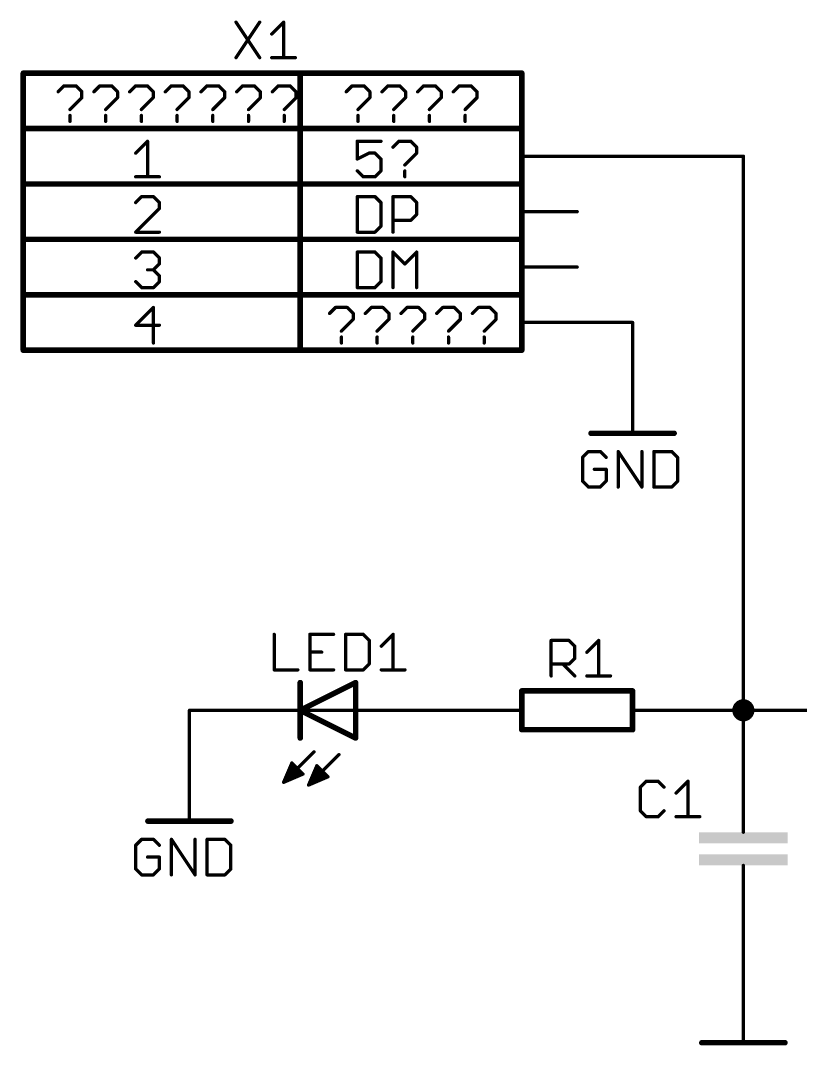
# Model space of a CAD drawing. Extents: x -173 to 61, y -47 to 113.
# Drawn here: x -172.85 to -137.08, y 65.91 to 112.9 of the extents above; entities that cross this region are included whole.
import ezdxf

# ---------------------------------------------------------------- set-up
doc = ezdxf.new("R2010")
doc.units = 0
for name, color, linetype in [('91', 94, 'CONTINUOUS'), ('94', 14, 'CONTINUOUS'), ('95', 251, 'CONTINUOUS'), ('96', 251, 'CONTINUOUS')]:
    doc.layers.add(name, color=color, linetype=linetype)

# ---------------------------------------------------------------- blocks, each defined once
blk = doc.blocks.new('RECT')
blk.add_solid([(-0.5, -0.5), (0.5, -0.5), (-0.5, 0.5), (0.5, 0.5)])

msp = doc.modelspace()

# ---------------------------------------------------------------- linework, layer by layer
at = {"layer": '91', "const_width": 0.1524}
for points in [[(-147.32, 106.68), (-139.7, 106.68)], [(-139.7, 106.68), (-139.7, 81.28)], [(-147.32, 99.06), (-144.78, 99.06)], [(-144.78, 99.06), (-144.78, 96.52)], [(-165.1, 81.28), (-165.1, 78.74)], [(-162.56, 81.28), (-165.1, 81.28)], [(-152.4, 81.28), (-154.94, 81.28)], [(-139.7, 81.28), (-142.24, 81.28)], [(-124.46, 81.28), (-139.7, 81.28)], [(-139.7, 81.28), (-139.7, 78.74)], [(-139.7, 71.12), (-139.7, 68.58)]]:
    msp.add_lwpolyline(points, dxfattribs=at)
at = {"layer": '91'}
for points, const_width in [([(-147.32, 106.7181, 1), (-147.32, 106.6419)], 0.0762), ([(-139.6619, 106.68, 1), (-139.7381, 106.68)], 0.0762), ([(-139.7, 106.6419, 1), (-139.7, 106.7181)], 0.0762), ([(-147.32, 99.0981, 1), (-147.32, 99.0219)], 0.0762), ([(-144.7419, 99.06, 1), (-144.8181, 99.06)], 0.0762), ([(-144.78, 99.0219, 1), (-144.78, 99.0981)], 0.0762), ([(-144.8181, 96.52, 1), (-144.7419, 96.52)], 0.0762), ([(-139.7, 81.026, 1), (-139.7, 81.534, 1), (-139.7, 81.026)], 0.508), ([(-165.0619, 81.28, 1), (-165.1381, 81.28)], 0.0762), ([(-165.1, 81.3181, 1), (-165.1, 81.2419)], 0.0762), ([(-162.56, 81.2419, 1), (-162.56, 81.3181)], 0.0762), ([(-154.94, 81.3181, 1), (-154.94, 81.2419)], 0.0762), ([(-152.4, 81.2419, 1), (-152.4, 81.3181)], 0.0762), ([(-142.24, 81.3181, 1), (-142.24, 81.2419)], 0.0762), ([(-139.7, 81.3181, 1), (-139.7, 81.2419)], 0.0762), ([(-139.6619, 81.28, 1), (-139.7381, 81.28)], 0.0762), ([(-139.7381, 81.28, 1), (-139.6619, 81.28)], 0.0762), ([(-139.7, 81.2419, 1), (-139.7, 81.3181)], 0.0762), ([(-165.1381, 78.74, 1), (-165.0619, 78.74)], 0.0762), ([(-139.7381, 78.74, 1), (-139.6619, 78.74)], 0.0762), ([(-139.6619, 71.12, 1), (-139.7381, 71.12)], 0.0762), ([(-139.7381, 68.58, 1), (-139.6619, 68.58)], 0.0762)]:
    msp.add_lwpolyline(points, format="xyb", dxfattribs=dict(at, const_width=const_width))
at = {"layer": '94'}
for points, const_width in [([(-160.02, 110.49), (-172.72, 110.49)], 0.254), ([(-172.72, 110.49), (-172.72, 107.95)], 0.254), ([(-149.86, 110.49), (-160.02, 110.49)], 0.254), ([(-160.02, 110.49), (-160.02, 97.79)], 0.254), ([(-149.86, 107.95), (-149.86, 110.49)], 0.254), ([(-172.72, 107.95), (-172.72, 105.41)], 0.254), ([(-149.86, 107.95), (-172.72, 107.95)], 0.254), ([(-149.86, 105.41), (-149.86, 107.95)], 0.254), ([(-147.32, 106.68), (-149.86, 106.68)], 0.1524), ([(-149.86, 105.41), (-172.72, 105.41)], 0.254), ([(-172.72, 105.41), (-172.72, 105.156)], 0.254), ([(-172.72, 105.156), (-172.72, 102.87)], 0.254), ([(-149.86, 102.87), (-149.86, 105.41)], 0.254), ([(-147.32, 104.14), (-149.86, 104.14)], 0.1524), ([(-172.72, 102.87), (-172.72, 100.33)], 0.254), ([(-149.86, 102.87), (-172.72, 102.87)], 0.254), ([(-149.86, 100.33), (-149.86, 102.87)], 0.254), ([(-147.32, 101.6), (-149.86, 101.6)], 0.1524), ([(-172.72, 100.33), (-172.72, 97.79)], 0.254), ([(-149.86, 100.33), (-172.72, 100.33)], 0.254), ([(-149.86, 97.79), (-149.86, 100.33)], 0.254), ([(-147.32, 99.06), (-149.86, 99.06)], 0.1524), ([(-172.72, 97.79), (-160.02, 97.79)], 0.254), ([(-160.02, 97.79), (-149.86, 97.79)], 0.254), ([(-144.78, 96.52), (-144.78, 93.98)], 0.1524), ([(-142.875, 93.98), (-146.685, 93.98)], 0.254), ([(-157.48, 82.55), (-160.02, 81.28)], 0.254), ([(-160.02, 82.55), (-160.02, 81.28)], 0.254), ([(-157.48, 82.55), (-157.48, 81.28)], 0.254), ([(-144.78, 82.169), (-149.86, 82.169)], 0.254), ([(-149.86, 80.391), (-149.86, 82.169)], 0.254), ([(-144.78, 80.391), (-144.78, 82.169)], 0.254), ([(-162.56, 81.28), (-160.02, 81.28)], 0.1524), ([(-160.02, 81.28), (-157.48, 80.01)], 0.254), ([(-160.02, 81.28), (-160.02, 80.01)], 0.254), ([(-157.48, 81.28), (-160.02, 81.28)], 0.1524), ([(-157.48, 81.28), (-157.48, 80.01)], 0.254), ([(-154.94, 81.28), (-157.48, 81.28)], 0.1524), ([(-152.4, 81.28), (-149.86, 81.28)], 0.1524), ([(-142.24, 81.28), (-144.78, 81.28)], 0.1524), ([(-149.86, 80.391), (-144.78, 80.391)], 0.254), ([(-159.385, 79.375), (-160.782, 77.978)], 0.1524), ([(-158.242, 79.248), (-159.639, 77.851)], 0.1524), ([(-165.1, 78.74), (-165.1, 76.2)], 0.1524), ([(-160.401, 78.867), (-160.782, 77.978)], 0.1524), ([(-160.528, 78.0869), (-160.528, 78.5707)], 0.1524), ([(-159.893, 78.359), (-160.401, 78.867)], 0.1524), ([(-160.3756, 78.1522), (-160.3756, 78.8416)], 0.1524), ([(-160.2232, 78.2175), (-160.2232, 78.6892)], 0.1524), ([(-160.0708, 78.2828), (-160.0708, 78.5368)], 0.1524), ([(-159.258, 78.74), (-159.639, 77.851)], 0.1524), ([(-159.3088, 77.9925), (-159.3088, 78.6215)], 0.1524), ([(-158.75, 78.232), (-159.258, 78.74)], 0.1524), ([(-159.1564, 78.0578), (-159.1564, 78.6384)], 0.1524), ([(-159.004, 78.1231), (-159.004, 78.486)], 0.1524), ([(-139.7, 78.74), (-139.7, 76.2)], 0.1524), ([(-160.782, 77.978), (-159.893, 78.359)], 0.1524), ([(-160.6804, 78.0215), (-160.6804, 78.2151)], 0.1524), ([(-159.9184, 78.3481), (-159.9184, 78.3844)], 0.1524), ([(-159.639, 77.851), (-158.75, 78.232)], 0.1524), ([(-159.4612, 77.9272), (-159.4612, 78.2659)], 0.1524), ([(-158.8516, 78.1885), (-158.8516, 78.3336)], 0.1524), ([(-159.6136, 77.8619), (-159.6136, 77.9103)], 0.1524), ([(-167.005, 76.2), (-163.195, 76.2)], 0.254), ([(-139.7, 76.2), (-139.7, 75.692)], 0.1524), ([(-139.7, 73.66), (-139.7, 74.168)], 0.1524), ([(-139.7, 71.12), (-139.7, 73.66)], 0.1524), ([(-139.7, 68.58), (-139.7, 66.04)], 0.1524), ([(-137.795, 66.04), (-141.605, 66.04)], 0.254)]:
    msp.add_lwpolyline(points, dxfattribs=dict(at, const_width=const_width))
for points, const_width in [([(-172.72, 110.5535, 1), (-172.72, 110.4265)], 0.127), ([(-172.6565, 110.49, 1), (-172.7835, 110.49)], 0.127), ([(-160.02, 110.5535, 1), (-160.02, 110.4265)], 0.127), ([(-159.9565, 110.49, 1), (-160.0835, 110.49)], 0.127), ([(-160.02, 110.4265, 1), (-160.02, 110.5535)], 0.127), ([(-149.7965, 110.49, 1), (-149.9235, 110.49)], 0.127), ([(-149.86, 110.4265, 1), (-149.86, 110.5535)], 0.127), ([(-172.6565, 107.95, 1), (-172.7835, 107.95)], 0.127), ([(-172.72, 108.0135, 1), (-172.72, 107.8865)], 0.127), ([(-172.7835, 107.95, 1), (-172.6565, 107.95)], 0.127), ([(-149.7965, 107.95, 1), (-149.9235, 107.95)], 0.127), ([(-149.9235, 107.95, 1), (-149.7965, 107.95)], 0.127), ([(-149.86, 107.8865, 1), (-149.86, 108.0135)], 0.127), ([(-149.86, 106.7181, 1), (-149.86, 106.6419)], 0.0762), ([(-147.32, 106.6419, 1), (-147.32, 106.7181)], 0.0762), ([(-172.72, 105.4735, 1), (-172.72, 105.3465)], 0.127), ([(-172.6565, 105.41, 1), (-172.7835, 105.41)], 0.127), ([(-172.7835, 105.41, 1), (-172.6565, 105.41)], 0.127), ([(-172.6565, 105.156, 1), (-172.7835, 105.156)], 0.127), ([(-149.7965, 105.41, 1), (-149.9235, 105.41)], 0.127), ([(-149.9235, 105.41, 1), (-149.7965, 105.41)], 0.127), ([(-149.86, 105.3465, 1), (-149.86, 105.4735)], 0.127), ([(-172.7835, 105.156, 1), (-172.6565, 105.156)], 0.127), ([(-149.86, 104.1781, 1), (-149.86, 104.1019)], 0.0762), ([(-147.32, 104.1019, 1), (-147.32, 104.1781)], 0.0762), ([(-172.6565, 102.87, 1), (-172.7835, 102.87)], 0.127), ([(-172.72, 102.9335, 1), (-172.72, 102.8065)], 0.127), ([(-172.7835, 102.87, 1), (-172.6565, 102.87)], 0.127), ([(-149.7965, 102.87, 1), (-149.9235, 102.87)], 0.127), ([(-149.9235, 102.87, 1), (-149.7965, 102.87)], 0.127), ([(-149.86, 102.8065, 1), (-149.86, 102.9335)], 0.127), ([(-149.86, 101.6381, 1), (-149.86, 101.5619)], 0.0762), ([(-147.32, 101.5619, 1), (-147.32, 101.6381)], 0.0762), ([(-172.6565, 100.33, 1), (-172.7835, 100.33)], 0.127), ([(-172.72, 100.3935, 1), (-172.72, 100.2665)], 0.127), ([(-172.7835, 100.33, 1), (-172.6565, 100.33)], 0.127), ([(-149.7965, 100.33, 1), (-149.9235, 100.33)], 0.127), ([(-149.9235, 100.33, 1), (-149.7965, 100.33)], 0.127), ([(-149.86, 100.2665, 1), (-149.86, 100.3935)], 0.127), ([(-149.86, 99.0981, 1), (-149.86, 99.0219)], 0.0762), ([(-147.32, 99.0219, 1), (-147.32, 99.0981)], 0.0762), ([(-172.72, 97.8535, 1), (-172.72, 97.7265)], 0.127), ([(-172.7835, 97.79, 1), (-172.6565, 97.79)], 0.127), ([(-160.02, 97.8535, 1), (-160.02, 97.7265)], 0.127), ([(-160.0835, 97.79, 1), (-159.9565, 97.79)], 0.127), ([(-160.02, 97.7265, 1), (-160.02, 97.8535)], 0.127), ([(-149.9235, 97.79, 1), (-149.7965, 97.79)], 0.127), ([(-149.86, 97.7265, 1), (-149.86, 97.8535)], 0.127), ([(-144.7419, 96.52, 1), (-144.8181, 96.52)], 0.0762), ([(-146.685, 94.0435, 1), (-146.685, 93.9165)], 0.127), ([(-144.8181, 93.98, 1), (-144.7419, 93.98)], 0.0762), ([(-142.875, 93.9165, 1), (-142.875, 94.0435)], 0.127), ([(-159.9565, 82.55, 1), (-160.0835, 82.55)], 0.127), ([(-157.4165, 82.55, 1), (-157.5435, 82.55)], 0.127), ([(-157.4516, 82.4932, 1), (-157.5084, 82.6068)], 0.127), ([(-149.86, 82.2325, 1), (-149.86, 82.1055)], 0.127), ([(-149.7965, 82.169, 1), (-149.9235, 82.169)], 0.127), ([(-144.7165, 82.169, 1), (-144.8435, 82.169)], 0.127), ([(-144.78, 82.1055, 1), (-144.78, 82.2325)], 0.127), ([(-162.56, 81.3181, 1), (-162.56, 81.2419)], 0.0762), ([(-159.9916, 81.3368, 1), (-160.0484, 81.2232)], 0.127), ([(-159.9565, 81.28, 1), (-160.0835, 81.28)], 0.127), ([(-160.0484, 81.3368, 1), (-159.9916, 81.2232)], 0.127), ([(-160.0835, 81.28, 1), (-159.9565, 81.28)], 0.127), ([(-160.02, 81.3181, 1), (-160.02, 81.2419)], 0.0762), ([(-160.02, 81.2419, 1), (-160.02, 81.3181)], 0.0762), ([(-157.4165, 81.28, 1), (-157.5435, 81.28)], 0.127), ([(-157.5435, 81.28, 1), (-157.4165, 81.28)], 0.127), ([(-157.48, 81.3181, 1), (-157.48, 81.2419)], 0.0762), ([(-157.48, 81.2419, 1), (-157.48, 81.3181)], 0.0762), ([(-154.94, 81.2419, 1), (-154.94, 81.3181)], 0.0762), ([(-152.4, 81.3181, 1), (-152.4, 81.2419)], 0.0762), ([(-149.86, 81.2419, 1), (-149.86, 81.3181)], 0.0762), ([(-144.78, 81.3181, 1), (-144.78, 81.2419)], 0.0762), ([(-142.24, 81.2419, 1), (-142.24, 81.3181)], 0.0762), ([(-149.86, 80.4545, 1), (-149.86, 80.3275)], 0.127), ([(-149.9235, 80.391, 1), (-149.7965, 80.391)], 0.127), ([(-144.8435, 80.391, 1), (-144.7165, 80.391)], 0.127), ([(-144.78, 80.3275, 1), (-144.78, 80.4545)], 0.127), ([(-160.0835, 80.01, 1), (-159.9565, 80.01)], 0.127), ([(-157.5435, 80.01, 1), (-157.4165, 80.01)], 0.127), ([(-157.5084, 79.9532, 1), (-157.4516, 80.0668)], 0.127), ([(-159.3581, 79.3481, 1), (-159.4119, 79.4019)], 0.0762), ([(-158.2151, 79.2211, 1), (-158.2689, 79.2749)], 0.0762), ([(-165.0619, 78.74, 1), (-165.1381, 78.74)], 0.0762), ([(-160.4899, 78.5707, 1), (-160.5661, 78.5707)], 0.0762), ([(-160.3741, 78.8939, 1), (-160.4279, 78.8401)], 0.0762), ([(-160.366, 78.852, 1), (-160.436, 78.882)], 0.0762), ([(-160.3375, 78.8416, 1), (-160.4137, 78.8416)], 0.0762), ([(-160.1851, 78.6892, 1), (-160.2613, 78.6892)], 0.0762), ([(-160.0327, 78.5368, 1), (-160.1089, 78.5368)], 0.0762), ([(-159.2707, 78.6215, 1), (-159.3469, 78.6215)], 0.0762), ([(-159.2311, 78.7669, 1), (-159.2849, 78.7131)], 0.0762), ([(-159.223, 78.725, 1), (-159.293, 78.755)], 0.0762), ([(-159.1183, 78.6384, 1), (-159.1945, 78.6384)], 0.0762), ([(-158.9659, 78.486, 1), (-159.0421, 78.486)], 0.0762), ([(-139.6619, 78.74, 1), (-139.7381, 78.74)], 0.0762), ([(-160.797, 78.013, 1), (-160.767, 77.943)], 0.0762), ([(-160.817, 77.993, 1), (-160.747, 77.963)], 0.0762), ([(-160.8089, 78.0049, 1), (-160.7551, 77.9511)], 0.0762), ([(-160.6423, 78.2151, 1), (-160.7185, 78.2151)], 0.0762), ([(-160.7185, 78.0215, 1), (-160.6423, 78.0215)], 0.0762), ([(-160.5661, 78.0869, 1), (-160.4899, 78.0869)], 0.0762), ([(-160.4137, 78.1522, 1), (-160.3375, 78.1522)], 0.0762), ([(-160.2613, 78.2175, 1), (-160.1851, 78.2175)], 0.0762), ([(-160.1089, 78.2828, 1), (-160.0327, 78.2828)], 0.0762), ([(-159.8803, 78.3844, 1), (-159.9565, 78.3844)], 0.0762), ([(-159.9565, 78.3481, 1), (-159.8803, 78.3481)], 0.0762), ([(-159.9199, 78.3321, 1), (-159.8661, 78.3859)], 0.0762), ([(-159.878, 78.324, 1), (-159.908, 78.394)], 0.0762), ([(-159.4231, 78.2659, 1), (-159.4993, 78.2659)], 0.0762), ([(-159.3469, 77.9925, 1), (-159.2707, 77.9925)], 0.0762), ([(-159.1945, 78.0578, 1), (-159.1183, 78.0578)], 0.0762), ([(-159.0421, 78.1231, 1), (-158.9659, 78.1231)], 0.0762), ([(-158.8135, 78.3336, 1), (-158.8897, 78.3336)], 0.0762), ([(-158.8897, 78.1885, 1), (-158.8135, 78.1885)], 0.0762), ([(-158.7769, 78.2051, 1), (-158.7231, 78.2589)], 0.0762), ([(-158.735, 78.197, 1), (-158.765, 78.267)], 0.0762), ([(-159.654, 77.886, 1), (-159.624, 77.816)], 0.0762), ([(-159.674, 77.866, 1), (-159.604, 77.836)], 0.0762), ([(-159.6659, 77.8779, 1), (-159.6121, 77.8241)], 0.0762), ([(-159.5755, 77.9103, 1), (-159.6517, 77.9103)], 0.0762), ([(-159.6517, 77.8619, 1), (-159.5755, 77.8619)], 0.0762), ([(-159.4993, 77.9272, 1), (-159.4231, 77.9272)], 0.0762), ([(-167.005, 76.2635, 1), (-167.005, 76.1365)], 0.127), ([(-165.1381, 76.2, 1), (-165.0619, 76.2)], 0.0762), ([(-163.195, 76.1365, 1), (-163.195, 76.2635)], 0.127), ([(-139.6619, 76.2, 1), (-139.7381, 76.2)], 0.0762), ([(-139.7381, 76.2, 1), (-139.6619, 76.2)], 0.0762), ([(-139.7381, 75.692, 1), (-139.6619, 75.692)], 0.0762), ([(-139.6619, 74.168, 1), (-139.7381, 74.168)], 0.0762), ([(-139.6619, 73.66, 1), (-139.7381, 73.66)], 0.0762), ([(-139.7381, 73.66, 1), (-139.6619, 73.66)], 0.0762), ([(-139.7381, 71.12, 1), (-139.6619, 71.12)], 0.0762), ([(-139.6619, 68.58, 1), (-139.7381, 68.58)], 0.0762), ([(-141.605, 66.1035, 1), (-141.605, 65.9765)], 0.127), ([(-139.7381, 66.04, 1), (-139.6619, 66.04)], 0.0762), ([(-137.795, 65.9765, 1), (-137.795, 66.1035)], 0.127)]:
    msp.add_lwpolyline(points, format="xyb", dxfattribs=dict(at, const_width=const_width))
at = {"layer": '95', "const_width": 0.1524}
for points in [[(-162.9641, 112.8282), (-161.8795, 111.2012)], [(-161.8795, 112.8282), (-162.9641, 111.2012)], [(-161.327, 112.2859), (-160.7846, 112.8282)], [(-160.7846, 112.8282), (-160.7846, 111.2012)], [(-161.327, 111.2012), (-160.2423, 111.2012)], [(-171.1198, 109.636), (-170.8486, 109.9072)], [(-170.8486, 109.9072), (-170.3063, 109.9072)], [(-170.3063, 109.9072), (-170.0351, 109.636)], [(-169.4826, 109.636), (-169.2115, 109.9072)], [(-169.2115, 109.9072), (-168.6692, 109.9072)], [(-168.6692, 109.9072), (-168.398, 109.636)], [(-167.8455, 109.636), (-167.5743, 109.9072)], [(-167.5743, 109.9072), (-167.032, 109.9072)], [(-167.032, 109.9072), (-166.7608, 109.636)], [(-166.2083, 109.636), (-165.9372, 109.9072)], [(-165.9372, 109.9072), (-165.3948, 109.9072)], [(-165.3948, 109.9072), (-165.1237, 109.636)], [(-164.5712, 109.636), (-164.3, 109.9072)], [(-164.3, 109.9072), (-163.7577, 109.9072)], [(-163.7577, 109.9072), (-163.4865, 109.636)], [(-162.934, 109.636), (-162.6629, 109.9072)], [(-162.6629, 109.9072), (-162.1205, 109.9072)], [(-162.1205, 109.9072), (-161.8494, 109.636)], [(-161.2969, 109.636), (-161.0257, 109.9072)], [(-161.0257, 109.9072), (-160.4834, 109.9072)], [(-160.4834, 109.9072), (-160.2122, 109.636)], [(-157.9118, 109.636), (-157.6406, 109.9072)], [(-157.6406, 109.9072), (-157.0983, 109.9072)], [(-157.0983, 109.9072), (-156.8271, 109.636)], [(-156.2746, 109.636), (-156.0035, 109.9072)], [(-156.0035, 109.9072), (-155.4612, 109.9072)], [(-155.4612, 109.9072), (-155.19, 109.636)], [(-154.6375, 109.636), (-154.3663, 109.9072)], [(-154.3663, 109.9072), (-153.824, 109.9072)], [(-153.824, 109.9072), (-153.5528, 109.636)], [(-153.0003, 109.636), (-152.7292, 109.9072)], [(-152.7292, 109.9072), (-152.1868, 109.9072)], [(-152.1868, 109.9072), (-151.9157, 109.636)], [(-170.0351, 109.636), (-170.0351, 109.3649)], [(-168.398, 109.636), (-168.398, 109.3649)], [(-166.7608, 109.636), (-166.7608, 109.3649)], [(-165.1237, 109.636), (-165.1237, 109.3649)], [(-163.4865, 109.636), (-163.4865, 109.3649)], [(-161.8494, 109.636), (-161.8494, 109.3649)], [(-160.2122, 109.636), (-160.2122, 109.3649)], [(-156.8271, 109.636), (-156.8271, 109.3649)], [(-155.19, 109.636), (-155.19, 109.3649)], [(-153.5528, 109.636), (-153.5528, 109.3649)], [(-151.9157, 109.636), (-151.9157, 109.3649)], [(-170.0351, 109.3649), (-170.5775, 108.8225)], [(-168.398, 109.3649), (-168.9403, 108.8225)], [(-166.7608, 109.3649), (-167.3032, 108.8225)], [(-165.1237, 109.3649), (-165.666, 108.8225)], [(-163.4865, 109.3649), (-164.0288, 108.8225)], [(-161.8494, 109.3649), (-162.3917, 108.8225)], [(-160.2122, 109.3649), (-160.7545, 108.8225)], [(-156.8271, 109.3649), (-157.3695, 108.8225)], [(-155.19, 109.3649), (-155.7323, 108.8225)], [(-153.5528, 109.3649), (-154.0952, 108.8225)], [(-151.9157, 109.3649), (-152.458, 108.8225)], [(-170.5775, 108.5514), (-170.5775, 108.2802)], [(-168.9403, 108.5514), (-168.9403, 108.2802)], [(-167.3032, 108.5514), (-167.3032, 108.2802)], [(-165.666, 108.5514), (-165.666, 108.2802)], [(-164.0288, 108.5514), (-164.0288, 108.2802)], [(-162.3917, 108.5514), (-162.3917, 108.2802)], [(-160.7545, 108.5514), (-160.7545, 108.2802)], [(-157.3695, 108.5514), (-157.3695, 108.2802)], [(-155.7323, 108.5514), (-155.7323, 108.2802)], [(-154.0952, 108.5514), (-154.0952, 108.2802)], [(-152.458, 108.5514), (-152.458, 108.2802)], [(-167.5638, 106.8249), (-167.0215, 107.3672)], [(-167.0215, 107.3672), (-167.0215, 105.7402)], [(-156.3191, 107.3672), (-157.4038, 107.3672)], [(-157.4038, 107.3672), (-157.4038, 106.5537)], [(-155.7666, 107.096), (-155.4955, 107.3672)], [(-155.4955, 107.3672), (-154.9531, 107.3672)], [(-154.9531, 107.3672), (-154.682, 107.096)], [(-154.682, 107.096), (-154.682, 106.8249)], [(-157.4038, 106.5537), (-156.8615, 106.8249)], [(-156.8615, 106.8249), (-156.5903, 106.8249)], [(-156.5903, 106.8249), (-156.3191, 106.5537)], [(-154.682, 106.8249), (-155.2243, 106.2825)], [(-156.3191, 106.5537), (-156.3191, 106.0114)], [(-167.5638, 105.7402), (-166.4791, 105.7402)], [(-157.1326, 105.7402), (-157.4038, 106.0114)], [(-156.5903, 105.7402), (-157.1326, 105.7402)], [(-156.3191, 106.0114), (-156.5903, 105.7402)], [(-155.2243, 106.0114), (-155.2243, 105.7402)], [(-167.2926, 104.8272), (-167.5638, 104.556)], [(-166.7503, 104.8272), (-167.2926, 104.8272)], [(-166.4791, 104.556), (-166.7503, 104.8272)], [(-157.4038, 104.8272), (-157.4038, 103.2002)], [(-156.5903, 104.8272), (-157.4038, 104.8272)], [(-156.3191, 104.556), (-156.5903, 104.8272)], [(-155.7666, 103.2002), (-155.7666, 104.8272)], [(-155.7666, 104.8272), (-154.9531, 104.8272)], [(-154.9531, 104.8272), (-154.682, 104.556)], [(-167.5638, 103.2002), (-166.4791, 104.2849)], [(-166.4791, 104.2849), (-166.4791, 104.556)], [(-156.3191, 103.4714), (-156.3191, 104.556)], [(-154.682, 104.556), (-154.682, 104.0137)], [(-154.682, 104.0137), (-154.9531, 103.7425)], [(-156.5903, 103.2002), (-156.3191, 103.4714)], [(-154.9531, 103.7425), (-155.7666, 103.7425)], [(-166.4791, 103.2002), (-167.5638, 103.2002)], [(-157.4038, 103.2002), (-156.5903, 103.2002)], [(-167.5638, 102.016), (-167.2926, 102.2872)], [(-167.2926, 102.2872), (-166.7503, 102.2872)], [(-166.7503, 102.2872), (-166.4791, 102.016)], [(-166.4791, 102.016), (-166.4791, 101.7449)], [(-157.4038, 102.2872), (-157.4038, 100.6602)], [(-156.5903, 102.2872), (-157.4038, 102.2872)], [(-156.3191, 102.016), (-156.5903, 102.2872)], [(-156.3191, 100.9314), (-156.3191, 102.016)], [(-155.7666, 100.6602), (-155.7666, 102.2872)], [(-155.7666, 102.2872), (-155.2243, 101.7449)], [(-155.2243, 101.7449), (-154.682, 102.2872)], [(-154.682, 102.2872), (-154.682, 100.6602)], [(-166.7503, 101.4737), (-167.0215, 101.4737)], [(-166.4791, 101.7449), (-166.7503, 101.4737)], [(-166.7503, 101.4737), (-166.4791, 101.2025)], [(-166.4791, 101.2025), (-166.4791, 100.9314)], [(-167.2926, 100.6602), (-167.5638, 100.9314)], [(-166.7503, 100.6602), (-167.2926, 100.6602)], [(-166.4791, 100.9314), (-166.7503, 100.6602)], [(-157.4038, 100.6602), (-156.5903, 100.6602)], [(-156.5903, 100.6602), (-156.3191, 100.9314)], [(-166.7503, 99.7472), (-167.5638, 98.9337)], [(-166.7503, 98.1202), (-166.7503, 99.7472)], [(-158.6738, 99.476), (-158.4026, 99.7472)], [(-158.4026, 99.7472), (-157.8603, 99.7472)], [(-157.8603, 99.7472), (-157.5891, 99.476)], [(-157.0366, 99.476), (-156.7655, 99.7472)], [(-156.7655, 99.7472), (-156.2232, 99.7472)], [(-156.2232, 99.7472), (-155.952, 99.476)], [(-155.3995, 99.476), (-155.1283, 99.7472)], [(-155.1283, 99.7472), (-154.586, 99.7472)], [(-154.586, 99.7472), (-154.3148, 99.476)], [(-153.7623, 99.476), (-153.4912, 99.7472)], [(-153.4912, 99.7472), (-152.9488, 99.7472)], [(-152.9488, 99.7472), (-152.6777, 99.476)], [(-152.1252, 99.476), (-151.854, 99.7472)], [(-151.854, 99.7472), (-151.3117, 99.7472)], [(-151.3117, 99.7472), (-151.0405, 99.476)], [(-157.5891, 99.2049), (-158.1315, 98.6625)], [(-157.5891, 99.476), (-157.5891, 99.2049)], [(-155.952, 99.2049), (-156.4943, 98.6625)], [(-155.952, 99.476), (-155.952, 99.2049)], [(-154.3148, 99.2049), (-154.8572, 98.6625)], [(-154.3148, 99.476), (-154.3148, 99.2049)], [(-152.6777, 99.2049), (-153.22, 98.6625)], [(-152.6777, 99.476), (-152.6777, 99.2049)], [(-151.0405, 99.2049), (-151.5828, 98.6625)], [(-151.0405, 99.476), (-151.0405, 99.2049)], [(-167.5638, 98.9337), (-166.4791, 98.9337)], [(-158.1315, 98.3914), (-158.1315, 98.1202)], [(-156.4943, 98.3914), (-156.4943, 98.1202)], [(-154.8572, 98.3914), (-154.8572, 98.1202)], [(-153.22, 98.3914), (-153.22, 98.1202)], [(-151.5828, 98.3914), (-151.5828, 98.1202)], [(-161.2138, 84.7612), (-161.2138, 83.1342)], [(-158.492, 84.7612), (-159.5766, 84.7612)], [(-159.5766, 84.7612), (-159.5766, 83.1342)], [(-157.9395, 84.7612), (-157.9395, 83.1342)], [(-157.126, 84.7612), (-157.9395, 84.7612)], [(-156.8548, 84.49), (-157.126, 84.7612)], [(-156.3023, 84.2189), (-155.76, 84.7612)], [(-155.76, 84.7612), (-155.76, 83.1342)], [(-156.8548, 83.4054), (-156.8548, 84.49)], [(-148.5138, 82.8548), (-148.5138, 84.4818)], [(-148.5138, 84.4818), (-147.7003, 84.4818)], [(-147.7003, 84.4818), (-147.4291, 84.2106)], [(-147.4291, 84.2106), (-147.4291, 83.6683)], [(-146.8766, 83.9395), (-146.3343, 84.4818)], [(-146.3343, 84.4818), (-146.3343, 82.8548)], [(-159.5766, 83.9477), (-159.0343, 83.9477)], [(-147.4291, 83.6683), (-147.7003, 83.3971)], [(-161.2138, 83.1342), (-160.1291, 83.1342)], [(-159.5766, 83.1342), (-158.492, 83.1342)], [(-157.9395, 83.1342), (-157.126, 83.1342)], [(-157.126, 83.1342), (-156.8548, 83.4054)], [(-156.3023, 83.1342), (-155.2177, 83.1342)], [(-147.7003, 83.3971), (-148.5138, 83.3971)], [(-147.9715, 83.3971), (-147.4291, 82.8548)], [(-146.8766, 82.8548), (-145.792, 82.8548)], [(-144.151, 78.0302), (-144.4221, 77.759)], [(-143.6086, 78.0302), (-144.151, 78.0302)], [(-143.3375, 77.759), (-143.6086, 78.0302)], [(-142.785, 77.4879), (-142.2426, 78.0302)], [(-142.2426, 78.0302), (-142.2426, 76.4032)], [(-144.4221, 77.759), (-144.4221, 76.6744)], [(-144.4221, 76.6744), (-144.151, 76.4032)], [(-143.6086, 76.4032), (-143.3375, 76.6744)], [(-144.151, 76.4032), (-143.6086, 76.4032)], [(-142.785, 76.4032), (-141.7003, 76.4032)]]:
    msp.add_lwpolyline(points, dxfattribs=at)
at = {"layer": '95', "const_width": 0.0762}
for points in [[(-162.9324, 112.8493, 1), (-162.9958, 112.8071)], [(-161.8478, 112.8071, 1), (-161.9112, 112.8493)], [(-160.7465, 112.8282, 1), (-160.8227, 112.8282)], [(-160.7577, 112.8012, 1), (-160.8116, 112.8551)], [(-161.3539, 112.3128, 1), (-161.3, 112.2589)], [(-162.9958, 111.2223, 1), (-162.9324, 111.1801)], [(-161.9112, 111.1801, 1), (-161.8478, 111.2223)], [(-161.327, 111.2393, 1), (-161.327, 111.1631)], [(-160.8227, 111.2012, 1), (-160.7465, 111.2012)], [(-160.2423, 111.1631, 1), (-160.2423, 111.2393)], [(-170.8486, 109.9453, 1), (-170.8486, 109.8691)], [(-170.8217, 109.8802, 1), (-170.8756, 109.9341)], [(-170.2794, 109.9341, 1), (-170.3332, 109.8802)], [(-170.3063, 109.8691, 1), (-170.3063, 109.9453)], [(-169.2115, 109.9453, 1), (-169.2115, 109.8691)], [(-169.1845, 109.8802, 1), (-169.2384, 109.9341)], [(-168.6422, 109.9341, 1), (-168.6961, 109.8802)], [(-168.6692, 109.8691, 1), (-168.6692, 109.9453)], [(-167.5743, 109.9453, 1), (-167.5743, 109.8691)], [(-167.5474, 109.8802, 1), (-167.6013, 109.9341)], [(-167.0051, 109.9341, 1), (-167.0589, 109.8802)], [(-167.032, 109.8691, 1), (-167.032, 109.9453)], [(-165.9372, 109.9453, 1), (-165.9372, 109.8691)], [(-165.9102, 109.8802, 1), (-165.9641, 109.9341)], [(-165.3679, 109.9341, 1), (-165.4218, 109.8802)], [(-165.3948, 109.8691, 1), (-165.3948, 109.9453)], [(-164.3, 109.9453, 1), (-164.3, 109.8691)], [(-164.2731, 109.8802, 1), (-164.327, 109.9341)], [(-163.7307, 109.9341, 1), (-163.7846, 109.8802)], [(-163.7577, 109.8691, 1), (-163.7577, 109.9453)], [(-162.6629, 109.9453, 1), (-162.6629, 109.8691)], [(-162.6359, 109.8802, 1), (-162.6898, 109.9341)], [(-162.0936, 109.9341, 1), (-162.1475, 109.8802)], [(-162.1205, 109.8691, 1), (-162.1205, 109.9453)], [(-161.0257, 109.9453, 1), (-161.0257, 109.8691)], [(-160.9988, 109.8802, 1), (-161.0526, 109.9341)], [(-160.4564, 109.9341, 1), (-160.5103, 109.8802)], [(-160.4834, 109.8691, 1), (-160.4834, 109.9453)], [(-157.6406, 109.9453, 1), (-157.6406, 109.8691)], [(-157.6137, 109.8802, 1), (-157.6676, 109.9341)], [(-157.0714, 109.9341, 1), (-157.1252, 109.8802)], [(-157.0983, 109.8691, 1), (-157.0983, 109.9453)], [(-156.0035, 109.9453, 1), (-156.0035, 109.8691)], [(-155.9765, 109.8802, 1), (-156.0304, 109.9341)], [(-155.4342, 109.9341, 1), (-155.4881, 109.8802)], [(-155.4612, 109.8691, 1), (-155.4612, 109.9453)], [(-154.3663, 109.9453, 1), (-154.3663, 109.8691)], [(-154.3394, 109.8802, 1), (-154.3933, 109.9341)], [(-153.7971, 109.9341, 1), (-153.8509, 109.8802)], [(-153.824, 109.8691, 1), (-153.824, 109.9453)], [(-152.7292, 109.9453, 1), (-152.7292, 109.8691)], [(-152.7022, 109.8802, 1), (-152.7561, 109.9341)], [(-152.1599, 109.9341, 1), (-152.2138, 109.8802)], [(-152.1868, 109.8691, 1), (-152.1868, 109.9453)], [(-171.1467, 109.663, 1), (-171.0929, 109.6091)], [(-169.997, 109.636, 1), (-170.0732, 109.636)], [(-170.0621, 109.6091, 1), (-170.0082, 109.663)], [(-169.5096, 109.663, 1), (-169.4557, 109.6091)], [(-168.3599, 109.636, 1), (-168.4361, 109.636)], [(-168.4249, 109.6091, 1), (-168.371, 109.663)], [(-167.8724, 109.663, 1), (-167.8185, 109.6091)], [(-166.7227, 109.636, 1), (-166.7989, 109.636)], [(-166.7878, 109.6091, 1), (-166.7339, 109.663)], [(-166.2353, 109.663, 1), (-166.1814, 109.6091)], [(-165.0856, 109.636, 1), (-165.1618, 109.636)], [(-165.1506, 109.6091, 1), (-165.0967, 109.663)], [(-164.5981, 109.663, 1), (-164.5442, 109.6091)], [(-163.4484, 109.636, 1), (-163.5246, 109.636)], [(-163.5135, 109.6091, 1), (-163.4596, 109.663)], [(-162.961, 109.663, 1), (-162.9071, 109.6091)], [(-161.8113, 109.636, 1), (-161.8875, 109.636)], [(-161.8763, 109.6091, 1), (-161.8224, 109.663)], [(-161.3238, 109.663, 1), (-161.2699, 109.6091)], [(-160.1741, 109.636, 1), (-160.2503, 109.636)], [(-160.2391, 109.6091, 1), (-160.1853, 109.663)], [(-157.9387, 109.663, 1), (-157.8849, 109.6091)], [(-156.789, 109.636, 1), (-156.8652, 109.636)], [(-156.8541, 109.6091, 1), (-156.8002, 109.663)], [(-156.3016, 109.663, 1), (-156.2477, 109.6091)], [(-155.1519, 109.636, 1), (-155.2281, 109.636)], [(-155.2169, 109.6091, 1), (-155.163, 109.663)], [(-154.6644, 109.663, 1), (-154.6105, 109.6091)], [(-153.5147, 109.636, 1), (-153.5909, 109.636)], [(-153.5798, 109.6091, 1), (-153.5259, 109.663)], [(-153.0273, 109.663, 1), (-152.9734, 109.6091)], [(-151.8776, 109.636, 1), (-151.9538, 109.636)], [(-151.9426, 109.6091, 1), (-151.8887, 109.663)], [(-170.0732, 109.3649, 1), (-169.997, 109.3649)], [(-170.0082, 109.3379, 1), (-170.0621, 109.3918)], [(-168.4361, 109.3649, 1), (-168.3599, 109.3649)], [(-168.371, 109.3379, 1), (-168.4249, 109.3918)], [(-166.7989, 109.3649, 1), (-166.7227, 109.3649)], [(-166.7339, 109.3379, 1), (-166.7878, 109.3918)], [(-165.1618, 109.3649, 1), (-165.0856, 109.3649)], [(-165.0967, 109.3379, 1), (-165.1506, 109.3918)], [(-163.5246, 109.3649, 1), (-163.4484, 109.3649)], [(-163.4596, 109.3379, 1), (-163.5135, 109.3918)], [(-161.8875, 109.3649, 1), (-161.8113, 109.3649)], [(-161.8224, 109.3379, 1), (-161.8763, 109.3918)], [(-160.2503, 109.3649, 1), (-160.1741, 109.3649)], [(-160.1853, 109.3379, 1), (-160.2391, 109.3918)], [(-156.8652, 109.3649, 1), (-156.789, 109.3649)], [(-156.8002, 109.3379, 1), (-156.8541, 109.3918)], [(-155.2281, 109.3649, 1), (-155.1519, 109.3649)], [(-155.163, 109.3379, 1), (-155.2169, 109.3918)], [(-153.5909, 109.3649, 1), (-153.5147, 109.3649)], [(-153.5259, 109.3379, 1), (-153.5798, 109.3918)], [(-151.9538, 109.3649, 1), (-151.8776, 109.3649)], [(-151.8887, 109.3379, 1), (-151.9426, 109.3918)], [(-170.6044, 108.8495, 1), (-170.5505, 108.7956)], [(-170.5394, 108.5514, 1), (-170.6156, 108.5514)], [(-168.9673, 108.8495, 1), (-168.9134, 108.7956)], [(-168.9022, 108.5514, 1), (-168.9784, 108.5514)], [(-167.3301, 108.8495, 1), (-167.2762, 108.7956)], [(-167.2651, 108.5514, 1), (-167.3413, 108.5514)], [(-165.6929, 108.8495, 1), (-165.6391, 108.7956)], [(-165.6279, 108.5514, 1), (-165.7041, 108.5514)], [(-164.0558, 108.8495, 1), (-164.0019, 108.7956)], [(-163.9907, 108.5514, 1), (-164.0669, 108.5514)], [(-162.4186, 108.8495, 1), (-162.3647, 108.7956)], [(-162.3536, 108.5514, 1), (-162.4298, 108.5514)], [(-160.7815, 108.8495, 1), (-160.7276, 108.7956)], [(-160.7164, 108.5514, 1), (-160.7926, 108.5514)], [(-157.3964, 108.8495, 1), (-157.3425, 108.7956)], [(-157.3314, 108.5514, 1), (-157.4076, 108.5514)], [(-155.7593, 108.8495, 1), (-155.7054, 108.7956)], [(-155.6942, 108.5514, 1), (-155.7704, 108.5514)], [(-154.1221, 108.8495, 1), (-154.0682, 108.7956)], [(-154.0571, 108.5514, 1), (-154.1333, 108.5514)], [(-152.4849, 108.8495, 1), (-152.4311, 108.7956)], [(-152.4199, 108.5514, 1), (-152.4961, 108.5514)], [(-170.6156, 108.2802, 1), (-170.5394, 108.2802)], [(-168.9784, 108.2802, 1), (-168.9022, 108.2802)], [(-167.3413, 108.2802, 1), (-167.2651, 108.2802)], [(-165.7041, 108.2802, 1), (-165.6279, 108.2802)], [(-164.0669, 108.2802, 1), (-163.9907, 108.2802)], [(-162.4298, 108.2802, 1), (-162.3536, 108.2802)], [(-160.7926, 108.2802, 1), (-160.7164, 108.2802)], [(-157.4076, 108.2802, 1), (-157.3314, 108.2802)], [(-155.7704, 108.2802, 1), (-155.6942, 108.2802)], [(-154.1333, 108.2802, 1), (-154.0571, 108.2802)], [(-152.4961, 108.2802, 1), (-152.4199, 108.2802)], [(-166.9834, 107.3672, 1), (-167.0596, 107.3672)], [(-166.9945, 107.3402, 1), (-167.0484, 107.3941)], [(-157.4038, 107.4053, 1), (-157.4038, 107.3291)], [(-157.3657, 107.3672, 1), (-157.4419, 107.3672)], [(-156.3191, 107.3291, 1), (-156.3191, 107.4053)], [(-155.7936, 107.123, 1), (-155.7397, 107.0691)], [(-155.4955, 107.4053, 1), (-155.4955, 107.3291)], [(-155.4685, 107.3402, 1), (-155.5224, 107.3941)], [(-154.9262, 107.3941, 1), (-154.9801, 107.3402)], [(-154.9531, 107.3291, 1), (-154.9531, 107.4053)], [(-154.6439, 107.096, 1), (-154.7201, 107.096)], [(-154.7089, 107.0691, 1), (-154.655, 107.123)], [(-167.5907, 106.8518, 1), (-167.5369, 106.7979)], [(-156.8615, 106.863, 1), (-156.8615, 106.7868)], [(-156.8444, 106.7908, 1), (-156.8785, 106.8589)], [(-156.5634, 106.8518, 1), (-156.6172, 106.7979)], [(-156.5903, 106.7868, 1), (-156.5903, 106.863)], [(-154.7201, 106.8249, 1), (-154.6439, 106.8249)], [(-154.655, 106.7979, 1), (-154.7089, 106.8518)], [(-157.4208, 106.5878, 1), (-157.3868, 106.5196)], [(-157.4419, 106.5537, 1), (-157.3657, 106.5537)], [(-156.281, 106.5537, 1), (-156.3572, 106.5537)], [(-156.3461, 106.5268, 1), (-156.2922, 106.5806)], [(-155.2513, 106.3095, 1), (-155.1974, 106.2556)], [(-167.5638, 105.7783, 1), (-167.5638, 105.7021)], [(-167.0596, 105.7402, 1), (-166.9834, 105.7402)], [(-166.4791, 105.7021, 1), (-166.4791, 105.7783)], [(-157.3769, 106.0383, 1), (-157.4307, 105.9844)], [(-157.1326, 105.7783, 1), (-157.1326, 105.7021)], [(-157.1596, 105.7133, 1), (-157.1057, 105.7671)], [(-156.6172, 105.7671, 1), (-156.5634, 105.7133)], [(-156.5903, 105.7021, 1), (-156.5903, 105.7783)], [(-156.3572, 106.0114, 1), (-156.281, 106.0114)], [(-156.2922, 105.9844, 1), (-156.3461, 106.0383)], [(-155.1862, 106.0114, 1), (-155.2624, 106.0114)], [(-155.2624, 105.7402, 1), (-155.1862, 105.7402)], [(-167.2926, 104.8653, 1), (-167.2926, 104.7891)], [(-167.2657, 104.8002, 1), (-167.3196, 104.8541)], [(-166.7234, 104.8541, 1), (-166.7772, 104.8002)], [(-166.7503, 104.7891, 1), (-166.7503, 104.8653)], [(-157.3657, 104.8272, 1), (-157.4419, 104.8272)], [(-157.4038, 104.8653, 1), (-157.4038, 104.7891)], [(-156.5634, 104.8541, 1), (-156.6172, 104.8002)], [(-156.5903, 104.7891, 1), (-156.5903, 104.8653)], [(-155.7285, 104.8272, 1), (-155.8047, 104.8272)], [(-155.7666, 104.8653, 1), (-155.7666, 104.7891)], [(-154.9262, 104.8541, 1), (-154.9801, 104.8002)], [(-154.9531, 104.7891, 1), (-154.9531, 104.8653)], [(-167.5907, 104.583, 1), (-167.5369, 104.5291)], [(-166.441, 104.556, 1), (-166.5172, 104.556)], [(-166.5172, 104.2849, 1), (-166.441, 104.2849)], [(-166.5061, 104.5291, 1), (-166.4522, 104.583)], [(-166.4522, 104.2579, 1), (-166.5061, 104.3118)], [(-156.281, 104.556, 1), (-156.3572, 104.556)], [(-156.3461, 104.5291, 1), (-156.2922, 104.583)], [(-154.6439, 104.556, 1), (-154.7201, 104.556)], [(-154.7089, 104.5291, 1), (-154.655, 104.583)], [(-154.7201, 104.0137, 1), (-154.6439, 104.0137)], [(-154.655, 103.9868, 1), (-154.7089, 104.0406)], [(-156.3572, 103.4714, 1), (-156.281, 103.4714)], [(-156.2922, 103.4444, 1), (-156.3461, 103.4983)], [(-155.7666, 103.7806, 1), (-155.7666, 103.7044)], [(-154.9801, 103.7695, 1), (-154.9262, 103.7156)], [(-154.9531, 103.7044, 1), (-154.9531, 103.7806)], [(-167.5638, 103.2383, 1), (-167.5638, 103.1621)], [(-167.5907, 103.2271, 1), (-167.5369, 103.1733)], [(-166.4791, 103.1621, 1), (-166.4791, 103.2383)], [(-157.4038, 103.2383, 1), (-157.4038, 103.1621)], [(-157.4419, 103.2002, 1), (-157.3657, 103.2002)], [(-156.6172, 103.2271, 1), (-156.5634, 103.1733)], [(-156.5903, 103.1621, 1), (-156.5903, 103.2383)], [(-155.8047, 103.2002, 1), (-155.7285, 103.2002)], [(-167.5907, 102.043, 1), (-167.5369, 101.9891)], [(-167.2926, 102.3253, 1), (-167.2926, 102.2491)], [(-167.2657, 102.2602, 1), (-167.3196, 102.3141)], [(-166.7234, 102.3141, 1), (-166.7772, 102.2602)], [(-166.7503, 102.2491, 1), (-166.7503, 102.3253)], [(-166.441, 102.016, 1), (-166.5172, 102.016)], [(-166.5061, 101.9891, 1), (-166.4522, 102.043)], [(-157.3657, 102.2872, 1), (-157.4419, 102.2872)], [(-157.4038, 102.3253, 1), (-157.4038, 102.2491)], [(-156.5634, 102.3141, 1), (-156.6172, 102.2602)], [(-156.5903, 102.2491, 1), (-156.5903, 102.3253)], [(-156.281, 102.016, 1), (-156.3572, 102.016)], [(-156.3461, 101.9891, 1), (-156.2922, 102.043)], [(-155.7397, 102.3141, 1), (-155.7936, 102.2602)], [(-155.7285, 102.2872, 1), (-155.8047, 102.2872)], [(-154.6439, 102.2872, 1), (-154.7201, 102.2872)], [(-154.655, 102.2602, 1), (-154.7089, 102.3141)], [(-167.0215, 101.5118, 1), (-167.0215, 101.4356)], [(-166.7234, 101.5006, 1), (-166.7772, 101.4468)], [(-166.7772, 101.5006, 1), (-166.7234, 101.4468)], [(-166.7503, 101.4356, 1), (-166.7503, 101.5118)], [(-166.5172, 101.7449, 1), (-166.441, 101.7449)], [(-166.4522, 101.7179, 1), (-166.5061, 101.7718)], [(-155.2513, 101.7718, 1), (-155.1974, 101.7179)], [(-155.2513, 101.7179, 1), (-155.1974, 101.7718)], [(-166.441, 101.2025, 1), (-166.5172, 101.2025)], [(-166.5061, 101.1756, 1), (-166.4522, 101.2295)], [(-167.5369, 100.9583, 1), (-167.5907, 100.9044)], [(-167.2926, 100.6983, 1), (-167.2926, 100.6221)], [(-167.3196, 100.6333, 1), (-167.2657, 100.6871)], [(-166.7772, 100.6871, 1), (-166.7234, 100.6333)], [(-166.7503, 100.6221, 1), (-166.7503, 100.6983)], [(-166.5172, 100.9314, 1), (-166.441, 100.9314)], [(-166.4522, 100.9044, 1), (-166.5061, 100.9583)], [(-157.4038, 100.6983, 1), (-157.4038, 100.6221)], [(-157.4419, 100.6602, 1), (-157.3657, 100.6602)], [(-156.6172, 100.6871, 1), (-156.5634, 100.6333)], [(-156.5903, 100.6221, 1), (-156.5903, 100.6983)], [(-156.3572, 100.9314, 1), (-156.281, 100.9314)], [(-156.2922, 100.9044, 1), (-156.3461, 100.9583)], [(-155.8047, 100.6602, 1), (-155.7285, 100.6602)], [(-154.7201, 100.6602, 1), (-154.6439, 100.6602)], [(-166.7122, 99.7472, 1), (-166.7884, 99.7472)], [(-166.7234, 99.7202, 1), (-166.7772, 99.7741)], [(-158.4026, 99.7853, 1), (-158.4026, 99.7091)], [(-158.3757, 99.7202, 1), (-158.4296, 99.7741)], [(-157.8334, 99.7741, 1), (-157.8872, 99.7202)], [(-157.8603, 99.7091, 1), (-157.8603, 99.7853)], [(-156.7655, 99.7853, 1), (-156.7655, 99.7091)], [(-156.7385, 99.7202, 1), (-156.7924, 99.7741)], [(-156.1962, 99.7741, 1), (-156.2501, 99.7202)], [(-156.2232, 99.7091, 1), (-156.2232, 99.7853)], [(-155.1283, 99.7853, 1), (-155.1283, 99.7091)], [(-155.1014, 99.7202, 1), (-155.1553, 99.7741)], [(-154.5591, 99.7741, 1), (-154.6129, 99.7202)], [(-154.586, 99.7091, 1), (-154.586, 99.7853)], [(-153.4912, 99.7853, 1), (-153.4912, 99.7091)], [(-153.4642, 99.7202, 1), (-153.5181, 99.7741)], [(-152.9219, 99.7741, 1), (-152.9758, 99.7202)], [(-152.9488, 99.7091, 1), (-152.9488, 99.7853)], [(-151.854, 99.7853, 1), (-151.854, 99.7091)], [(-151.8271, 99.7202, 1), (-151.881, 99.7741)], [(-151.2847, 99.7741, 1), (-151.3386, 99.7202)], [(-151.3117, 99.7091, 1), (-151.3117, 99.7853)], [(-158.7007, 99.503, 1), (-158.6469, 99.4491)], [(-157.551, 99.476, 1), (-157.6272, 99.476)], [(-157.6272, 99.2049, 1), (-157.551, 99.2049)], [(-157.6161, 99.4491, 1), (-157.5622, 99.503)], [(-157.5622, 99.1779, 1), (-157.6161, 99.2318)], [(-157.0636, 99.503, 1), (-157.0097, 99.4491)], [(-155.9139, 99.476, 1), (-155.9901, 99.476)], [(-155.9901, 99.2049, 1), (-155.9139, 99.2049)], [(-155.9789, 99.4491, 1), (-155.925, 99.503)], [(-155.925, 99.1779, 1), (-155.9789, 99.2318)], [(-155.4264, 99.503, 1), (-155.3725, 99.4491)], [(-154.2767, 99.476, 1), (-154.3529, 99.476)], [(-154.3529, 99.2049, 1), (-154.2767, 99.2049)], [(-154.3418, 99.4491, 1), (-154.2879, 99.503)], [(-154.2879, 99.1779, 1), (-154.3418, 99.2318)], [(-153.7893, 99.503, 1), (-153.7354, 99.4491)], [(-152.6396, 99.476, 1), (-152.7158, 99.476)], [(-152.7158, 99.2049, 1), (-152.6396, 99.2049)], [(-152.7046, 99.4491, 1), (-152.6507, 99.503)], [(-152.6507, 99.1779, 1), (-152.7046, 99.2318)], [(-152.1521, 99.503, 1), (-152.0982, 99.4491)], [(-151.0024, 99.476, 1), (-151.0786, 99.476)], [(-151.0786, 99.2049, 1), (-151.0024, 99.2049)], [(-151.0675, 99.4491, 1), (-151.0136, 99.503)], [(-151.0136, 99.1779, 1), (-151.0675, 99.2318)], [(-167.5638, 98.9718, 1), (-167.5638, 98.8956)], [(-167.5907, 98.9606, 1), (-167.5369, 98.9068)], [(-166.4791, 98.8956, 1), (-166.4791, 98.9718)], [(-158.1584, 98.6895, 1), (-158.1045, 98.6356)], [(-156.5213, 98.6895, 1), (-156.4674, 98.6356)], [(-154.8841, 98.6895, 1), (-154.8302, 98.6356)], [(-153.2469, 98.6895, 1), (-153.1931, 98.6356)], [(-151.6098, 98.6895, 1), (-151.5559, 98.6356)], [(-158.0934, 98.3914, 1), (-158.1696, 98.3914)], [(-156.4562, 98.3914, 1), (-156.5324, 98.3914)], [(-154.8191, 98.3914, 1), (-154.8953, 98.3914)], [(-153.1819, 98.3914, 1), (-153.2581, 98.3914)], [(-151.5447, 98.3914, 1), (-151.6209, 98.3914)], [(-166.7884, 98.1202, 1), (-166.7122, 98.1202)], [(-158.1696, 98.1202, 1), (-158.0934, 98.1202)], [(-156.5324, 98.1202, 1), (-156.4562, 98.1202)], [(-154.8953, 98.1202, 1), (-154.8191, 98.1202)], [(-153.2581, 98.1202, 1), (-153.1819, 98.1202)], [(-151.6209, 98.1202, 1), (-151.5447, 98.1202)], [(-161.1757, 84.7612, 1), (-161.2519, 84.7612)], [(-159.5766, 84.7993, 1), (-159.5766, 84.7231)], [(-159.5385, 84.7612, 1), (-159.6147, 84.7612)], [(-158.492, 84.7231, 1), (-158.492, 84.7993)], [(-157.9014, 84.7612, 1), (-157.9776, 84.7612)], [(-157.9395, 84.7993, 1), (-157.9395, 84.7231)], [(-157.0991, 84.7881, 1), (-157.1529, 84.7342)], [(-157.126, 84.7231, 1), (-157.126, 84.7993)], [(-155.7219, 84.7612, 1), (-155.7981, 84.7612)], [(-155.7331, 84.7342, 1), (-155.7869, 84.7881)], [(-156.8167, 84.49, 1), (-156.8929, 84.49)], [(-156.8818, 84.4631, 1), (-156.8279, 84.517)], [(-156.3293, 84.2458, 1), (-156.2754, 84.1919)], [(-148.4757, 84.4818, 1), (-148.5519, 84.4818)], [(-148.5138, 84.5199, 1), (-148.5138, 84.4437)], [(-147.6734, 84.5087, 1), (-147.7272, 84.4548)], [(-147.7003, 84.4437, 1), (-147.7003, 84.5199)], [(-147.391, 84.2106, 1), (-147.4672, 84.2106)], [(-147.4561, 84.1837, 1), (-147.4022, 84.2376)], [(-146.2962, 84.4818, 1), (-146.3724, 84.4818)], [(-146.3074, 84.4548, 1), (-146.3613, 84.5087)], [(-159.5766, 83.9858, 1), (-159.5766, 83.9096)], [(-159.0343, 83.9096, 1), (-159.0343, 83.9858)], [(-147.4672, 83.6683, 1), (-147.391, 83.6683)], [(-147.4022, 83.6414, 1), (-147.4561, 83.6952)], [(-146.9036, 83.9664, 1), (-146.8497, 83.9125)], [(-161.2138, 83.1723, 1), (-161.2138, 83.0961)], [(-160.1291, 83.0961, 1), (-160.1291, 83.1723)], [(-159.5766, 83.1723, 1), (-159.5766, 83.0961)], [(-158.492, 83.0961, 1), (-158.492, 83.1723)], [(-157.9395, 83.1723, 1), (-157.9395, 83.0961)], [(-157.1529, 83.1611, 1), (-157.0991, 83.1073)], [(-157.126, 83.0961, 1), (-157.126, 83.1723)], [(-156.8929, 83.4054, 1), (-156.8167, 83.4054)], [(-156.8279, 83.3784, 1), (-156.8818, 83.4323)], [(-156.3023, 83.1723, 1), (-156.3023, 83.0961)], [(-155.2177, 83.0961, 1), (-155.2177, 83.1723)], [(-148.5138, 83.4352, 1), (-148.5138, 83.359)], [(-147.9445, 83.4241, 1), (-147.9984, 83.3702)], [(-147.7272, 83.4241, 1), (-147.6734, 83.3702)], [(-147.7003, 83.359, 1), (-147.7003, 83.4352)], [(-161.2519, 83.1342, 1), (-161.1757, 83.1342)], [(-159.6147, 83.1342, 1), (-159.5385, 83.1342)], [(-157.9776, 83.1342, 1), (-157.9014, 83.1342)], [(-155.7981, 83.1342, 1), (-155.7219, 83.1342)], [(-148.5519, 82.8548, 1), (-148.4757, 82.8548)], [(-147.4561, 82.8279, 1), (-147.4022, 82.8817)], [(-146.8766, 82.8929, 1), (-146.8766, 82.8167)], [(-146.3724, 82.8548, 1), (-146.2962, 82.8548)], [(-145.792, 82.8167, 1), (-145.792, 82.8929)], [(-144.151, 78.0683, 1), (-144.151, 77.9921)], [(-144.124, 78.0032, 1), (-144.1779, 78.0571)], [(-143.5817, 78.0571, 1), (-143.6356, 78.0032)], [(-143.6086, 77.9921, 1), (-143.6086, 78.0683)], [(-142.2045, 78.0302, 1), (-142.2807, 78.0302)], [(-142.2157, 78.0032, 1), (-142.2696, 78.0571)], [(-144.4491, 77.786, 1), (-144.3952, 77.7321)], [(-144.384, 77.759, 1), (-144.4602, 77.759)], [(-143.3644, 77.7321, 1), (-143.3105, 77.786)], [(-142.8119, 77.5148, 1), (-142.758, 77.4609)], [(-144.3952, 76.7013, 1), (-144.4491, 76.6474)], [(-144.4602, 76.6744, 1), (-144.384, 76.6744)], [(-143.3105, 76.6474, 1), (-143.3644, 76.7013)], [(-144.151, 76.4413, 1), (-144.151, 76.3651)], [(-144.1779, 76.3763, 1), (-144.124, 76.4301)], [(-143.6356, 76.4301, 1), (-143.5817, 76.3763)], [(-143.6086, 76.3651, 1), (-143.6086, 76.4413)], [(-142.785, 76.4413, 1), (-142.785, 76.3651)], [(-142.2807, 76.4032, 1), (-142.2045, 76.4032)], [(-141.7003, 76.3651, 1), (-141.7003, 76.4413)]]:
    msp.add_lwpolyline(points, format="xyb", dxfattribs=at)
at = {"layer": '96', "const_width": 0.1524}
for points in [[(-146.8041, 93.1432), (-147.0753, 92.872)], [(-146.2618, 93.1432), (-146.8041, 93.1432)], [(-145.9906, 92.872), (-146.2618, 93.1432)], [(-145.4381, 91.5162), (-145.4381, 93.1432)], [(-145.4381, 93.1432), (-144.3535, 91.5162)], [(-144.3535, 91.5162), (-144.3535, 93.1432)], [(-143.801, 93.1432), (-143.801, 91.5162)], [(-142.9875, 93.1432), (-143.801, 93.1432)], [(-142.7163, 92.872), (-142.9875, 93.1432)], [(-147.0753, 92.872), (-147.0753, 91.7874)], [(-142.7163, 91.7874), (-142.7163, 92.872)], [(-145.9906, 92.3297), (-146.5329, 92.3297)], [(-145.9906, 91.7874), (-145.9906, 92.3297)], [(-147.0753, 91.7874), (-146.8041, 91.5162)], [(-146.2618, 91.5162), (-145.9906, 91.7874)], [(-142.9875, 91.5162), (-142.7163, 91.7874)], [(-146.8041, 91.5162), (-146.2618, 91.5162)], [(-143.801, 91.5162), (-142.9875, 91.5162)], [(-167.2926, 75.3632), (-167.5638, 75.092)], [(-166.7503, 75.3632), (-167.2926, 75.3632)], [(-166.4791, 75.092), (-166.7503, 75.3632)], [(-165.9266, 73.7362), (-165.9266, 75.3632)], [(-165.9266, 75.3632), (-164.842, 73.7362)], [(-164.842, 73.7362), (-164.842, 75.3632)], [(-164.2895, 75.3632), (-164.2895, 73.7362)], [(-163.476, 75.3632), (-164.2895, 75.3632)], [(-163.2048, 75.092), (-163.476, 75.3632)], [(-167.5638, 75.092), (-167.5638, 74.0074)], [(-163.2048, 74.0074), (-163.2048, 75.092)], [(-166.4791, 74.5497), (-167.0215, 74.5497)], [(-166.4791, 74.0074), (-166.4791, 74.5497)], [(-167.5638, 74.0074), (-167.2926, 73.7362)], [(-167.2926, 73.7362), (-166.7503, 73.7362)], [(-166.7503, 73.7362), (-166.4791, 74.0074)], [(-164.2895, 73.7362), (-163.476, 73.7362)], [(-163.476, 73.7362), (-163.2048, 74.0074)]]:
    msp.add_lwpolyline(points, dxfattribs=at)
at = {"layer": '96', "const_width": 0.0762}
for points in [[(-146.8041, 93.1813, 1), (-146.8041, 93.1051)], [(-146.7772, 93.1162, 1), (-146.8311, 93.1701)], [(-146.2348, 93.1701, 1), (-146.2887, 93.1162)], [(-146.2618, 93.1051, 1), (-146.2618, 93.1813)], [(-145.4, 93.1432, 1), (-145.4762, 93.1432)], [(-145.4064, 93.1643, 1), (-145.4698, 93.1221)], [(-144.3154, 93.1432, 1), (-144.3916, 93.1432)], [(-143.7629, 93.1432, 1), (-143.8391, 93.1432)], [(-143.801, 93.1813, 1), (-143.801, 93.1051)], [(-142.9605, 93.1701, 1), (-143.0144, 93.1162)], [(-142.9875, 93.1051, 1), (-142.9875, 93.1813)], [(-147.0372, 92.872, 1), (-147.1134, 92.872)], [(-147.1022, 92.899, 1), (-147.0483, 92.8451)], [(-146.0176, 92.8451, 1), (-145.9637, 92.899)], [(-142.6782, 92.872, 1), (-142.7544, 92.872)], [(-142.7432, 92.8451, 1), (-142.6894, 92.899)], [(-146.5329, 92.3678, 1), (-146.5329, 92.2916)], [(-145.9525, 92.3297, 1), (-146.0287, 92.3297)], [(-145.9906, 92.2916, 1), (-145.9906, 92.3678)], [(-147.0483, 91.8143, 1), (-147.1022, 91.7604)], [(-147.1134, 91.7874, 1), (-147.0372, 91.7874)], [(-146.0287, 91.7874, 1), (-145.9525, 91.7874)], [(-145.9637, 91.7604, 1), (-146.0176, 91.8143)], [(-142.7544, 91.7874, 1), (-142.6782, 91.7874)], [(-142.6894, 91.7604, 1), (-142.7432, 91.8143)], [(-146.8041, 91.5543, 1), (-146.8041, 91.4781)], [(-146.8311, 91.4893, 1), (-146.7772, 91.5431)], [(-146.2887, 91.5431, 1), (-146.2348, 91.4893)], [(-146.2618, 91.4781, 1), (-146.2618, 91.5543)], [(-145.4762, 91.5162, 1), (-145.4, 91.5162)], [(-144.3916, 91.5162, 1), (-144.3154, 91.5162)], [(-144.3852, 91.4951, 1), (-144.3218, 91.5373)], [(-143.801, 91.5543, 1), (-143.801, 91.4781)], [(-143.8391, 91.5162, 1), (-143.7629, 91.5162)], [(-143.0144, 91.5431, 1), (-142.9605, 91.4893)], [(-142.9875, 91.4781, 1), (-142.9875, 91.5543)], [(-167.2926, 75.4013, 1), (-167.2926, 75.3251)], [(-167.2657, 75.3362, 1), (-167.3196, 75.3901)], [(-166.7234, 75.3901, 1), (-166.7772, 75.3362)], [(-166.7503, 75.3251, 1), (-166.7503, 75.4013)], [(-165.8885, 75.3632, 1), (-165.9647, 75.3632)], [(-165.8949, 75.3843, 1), (-165.9583, 75.3421)], [(-164.8039, 75.3632, 1), (-164.8801, 75.3632)], [(-164.2514, 75.3632, 1), (-164.3276, 75.3632)], [(-164.2895, 75.4013, 1), (-164.2895, 75.3251)], [(-163.4491, 75.3901, 1), (-163.5029, 75.3362)], [(-163.476, 75.3251, 1), (-163.476, 75.4013)], [(-167.5257, 75.092, 1), (-167.6019, 75.092)], [(-167.5907, 75.119, 1), (-167.5369, 75.0651)], [(-166.5061, 75.0651, 1), (-166.4522, 75.119)], [(-163.1667, 75.092, 1), (-163.2429, 75.092)], [(-163.2318, 75.0651, 1), (-163.1779, 75.119)], [(-167.0215, 74.5878, 1), (-167.0215, 74.5116)], [(-166.441, 74.5497, 1), (-166.5172, 74.5497)], [(-166.4791, 74.5116, 1), (-166.4791, 74.5878)], [(-167.5369, 74.0343, 1), (-167.5907, 73.9804)], [(-167.6019, 74.0074, 1), (-167.5257, 74.0074)], [(-167.2926, 73.7743, 1), (-167.2926, 73.6981)], [(-167.3196, 73.7093, 1), (-167.2657, 73.7631)], [(-166.7772, 73.7631, 1), (-166.7234, 73.7093)], [(-166.7503, 73.6981, 1), (-166.7503, 73.7743)], [(-166.5172, 74.0074, 1), (-166.441, 74.0074)], [(-166.4522, 73.9804, 1), (-166.5061, 74.0343)], [(-164.8737, 73.7151, 1), (-164.8103, 73.7573)], [(-164.2895, 73.7743, 1), (-164.2895, 73.6981)], [(-163.5029, 73.7631, 1), (-163.4491, 73.7093)], [(-163.476, 73.6981, 1), (-163.476, 73.7743)], [(-163.2429, 74.0074, 1), (-163.1667, 74.0074)], [(-163.1779, 73.9804, 1), (-163.2318, 74.0343)], [(-165.9647, 73.7362, 1), (-165.8885, 73.7362)], [(-164.8801, 73.7362, 1), (-164.8039, 73.7362)], [(-164.3276, 73.7362, 1), (-164.2514, 73.7362)]]:
    msp.add_lwpolyline(points, format="xyb", dxfattribs=at)

# ---------------------------------------------------------------- block references
at = {"layer": '94', "xscale": 4.064, "yscale": 0.508, "rotation": 180}
for p in [(-139.7, 75.438), (-139.7, 74.422)]:
    msp.add_blockref('RECT', p, dxfattribs=at)

doc.saveas('drawing.dxf')
